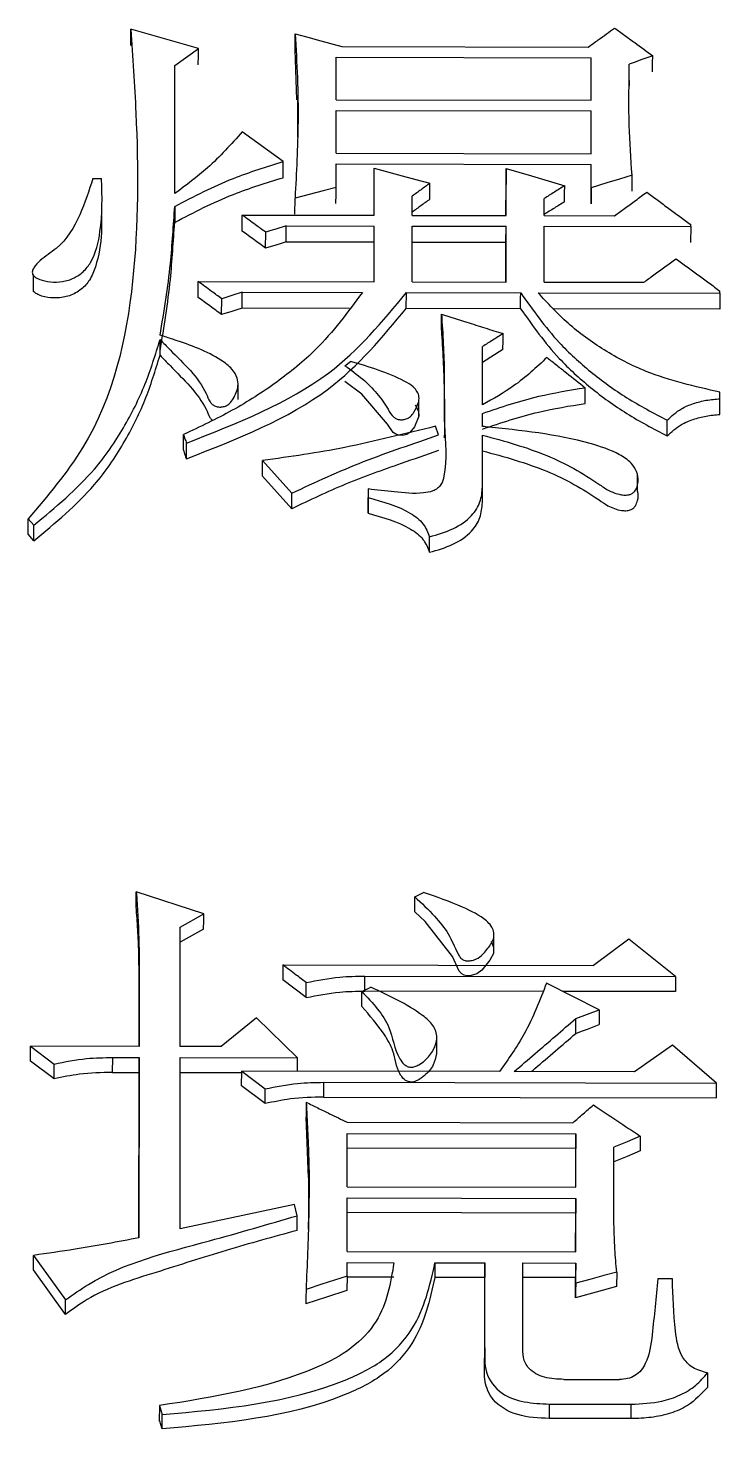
# Model space of a CAD drawing. Header units: millimetres. Extents: x 2104 to 4053, y 855 to 2233.
# Drawn here: x 2514.95 to 2517.51, y 2073.19 to 2078.36 of the extents above; entities that cross this region are included whole.
import ezdxf

# ---------------------------------------------------------------- set-up
doc = ezdxf.new("R2010")
doc.units = ezdxf.units.MM

msp = doc.modelspace()

# ---------------------------------------------------------------- linework, layer by layer
at = {"color": 7, "linetype": 'Continuous', "lineweight": 25}
for p, q in [((2515.3332, 2078.2943), (2515.3335, 2078.3541)), ((2515.5823, 2078.283), (2515.3335, 2078.3541)), ((2515.4957, 2078.2203), (2515.5823, 2078.283)), ((2515.9462, 2078.0939), (2515.939, 2078.2775)), ((2516.1123, 2078.2899), (2517.021, 2078.2882)), ((2515.4954, 2077.7476), (2515.4957, 2078.2203)), ((2516.0906, 2078.0934), (2516.0907, 2078.2507)), ((2516.0907, 2078.2507), (2517.0318, 2078.2489)), ((2517.0317, 2078.0917), (2517.0318, 2078.2489)), ((2517.0315, 2078.0917), (2517.0315, 2078.1892)), ((2517.1721, 2078.1654), (2517.172, 2078.1451)), ((2517.1721, 2078.1654), (2517.1722, 2078.1813)), ((2515.9481, 2078.0953), (2515.9478, 2077.9556)), ((2516.0905, 2077.8965), (2516.0906, 2078.0541)), ((2516.0906, 2078.0934), (2517.0317, 2078.0917)), ((2516.0906, 2078.0541), (2517.0317, 2078.0523)), ((2517.0316, 2077.8947), (2517.0317, 2078.0523)), ((2515.8957, 2077.8653), (2515.7444, 2077.9759)), ((2517.0314, 2077.8947), (2517.0314, 2077.9929)), ((2516.0905, 2077.8965), (2517.0316, 2077.8947)), ((2516.0904, 2077.857), (2517.0315, 2077.8553)), ((2516.0904, 2077.7702), (2516.0904, 2077.857)), ((2517.0315, 2077.7684), (2517.0315, 2077.8553)), ((2515.1926, 2077.8034), (2515.225, 2077.8034)), ((2516.231, 2077.6672), (2516.2311, 2077.841)), ((2516.7178, 2077.8401), (2516.7176, 2077.7809)), ((2516.7177, 2077.6663), (2516.7178, 2077.8401)), ((2517.0313, 2077.7094), (2517.0313, 2077.7961)), ((2517.1827, 2077.7564), (2517.183, 2077.8155)), ((2516.2307, 2077.6672), (2516.2308, 2077.7818)), ((2516.7175, 2077.6663), (2516.7176, 2077.7809)), ((2517.0315, 2077.7684), (2517.0313, 2077.7094)), ((2515.2268, 2077.7249), (2515.2268, 2077.7253)), ((2515.4954, 2077.7001), (2515.4952, 2077.6411)), ((2515.9387, 2077.6719), (2515.9389, 2077.7309)), ((2516.3716, 2077.6669), (2516.3716, 2077.7381)), ((2516.8584, 2077.666), (2516.8584, 2077.7293)), ((2515.7439, 2077.6091), (2515.7442, 2077.6681)), ((2515.7442, 2077.6681), (2516.231, 2077.6672)), ((2516.3716, 2077.6669), (2516.7177, 2077.6663)), ((2516.8584, 2077.666), (2517.118, 2077.6655)), ((2515.8304, 2077.5457), (2515.8307, 2077.6046)), ((2515.9062, 2077.5693), (2515.9064, 2077.6282)), ((2515.9064, 2077.6282), (2516.2309, 2077.6276)), ((2516.2307, 2077.5687), (2516.2309, 2077.6276)), ((2516.2308, 2077.4216), (2516.2309, 2077.6276)), ((2516.3714, 2077.4214), (2516.3716, 2077.6273)), ((2516.3716, 2077.6273), (2516.7177, 2077.6267)), ((2516.7175, 2077.5678), (2516.7177, 2077.6267)), ((2516.7176, 2077.4207), (2516.7177, 2077.6267)), ((2516.8582, 2077.4205), (2516.8583, 2077.6265)), ((2516.8583, 2077.6265), (2517.3992, 2077.6255)), ((2517.3992, 2077.6255), (2517.399, 2077.5666)), ((2517.3992, 2077.6255), (2517.3992, 2077.6334)), ((2515.9062, 2077.5693), (2516.2307, 2077.5687)), ((2516.2306, 2077.4216), (2516.2307, 2077.5687)), ((2516.3713, 2077.5684), (2516.7175, 2077.5678)), ((2516.7174, 2077.4207), (2516.7175, 2077.5678)), ((2514.973, 2077.4462), (2514.9728, 2077.3872)), ((2515.5815, 2077.3642), (2515.5818, 2077.4228)), ((2515.5818, 2077.4228), (2516.2308, 2077.4216)), ((2515.7438, 2077.3243), (2515.744, 2077.3829)), ((2515.744, 2077.3829), (2516.1875, 2077.382)), ((2516.3495, 2077.3232), (2516.3498, 2077.3817)), ((2516.3498, 2077.3817), (2516.7717, 2077.381)), ((2516.3714, 2077.4214), (2516.7176, 2077.4207)), ((2516.8366, 2077.3809), (2517.5072, 2077.3796)), ((2516.8582, 2077.4205), (2517.226, 2077.4198)), ((2517.5072, 2077.3796), (2517.507, 2077.321)), ((2517.5072, 2077.3796), (2517.5072, 2077.3876)), ((2515.668, 2077.3006), (2515.6683, 2077.3592)), ((2516.1394, 2077.3236), (2515.7438, 2077.3243)), ((2516.7714, 2077.3224), (2516.3495, 2077.3232)), ((2517.507, 2077.321), (2516.8943, 2077.3222)), ((2515.4408, 2077.1504), (2515.441, 2077.2087)), ((2516.7064, 2077.1718), (2516.6307, 2077.1243)), ((2516.6308, 2076.9676), (2516.6309, 2077.1826)), ((2516.1225, 2077.112), (2516.1441, 2077.1279)), ((2515.7286, 2076.9872), (2515.7288, 2077.0457)), ((2517.0092, 2076.9725), (2517.0094, 2077.0307)), ((2516.3961, 2076.9266), (2516.3963, 2076.985)), ((2517.5067, 2076.9318), (2517.507, 2076.9899)), ((2517.507, 2076.9899), (2517.507, 2077.0138)), ((2516.6307, 2076.8878), (2516.6308, 2076.9357)), ((2516.4684, 2076.8562), (2516.4576, 2076.8882)), ((2517.312, 2076.8526), (2517.3122, 2076.9106)), ((2515.5271, 2076.8001), (2515.5273, 2076.858)), ((2515.5379, 2076.7682), (2515.5381, 2076.826)), ((2516.6306, 2076.6641), (2516.6307, 2076.8557)), ((2515.8193, 2076.7616), (2515.9274, 2076.6414)), ((2517.2032, 2076.6495), (2517.2034, 2076.7075)), ((2515.9272, 2076.5838), (2515.8191, 2076.7038)), ((2516.2087, 2076.6568), (2516.2085, 2076.5992)), ((2516.2087, 2076.6568), (2516.2087, 2076.6249)), ((2516.6303, 2076.6065), (2516.6306, 2076.6641)), ((2515.9272, 2076.5838), (2515.9274, 2076.6414)), ((2516.2084, 2076.5673), (2516.2087, 2076.6249)), ((2516.2085, 2076.5992), (2516.2084, 2076.5673)), ((2514.9537, 2076.4895), (2514.954, 2076.547)), ((2514.9538, 2076.5471), (2514.9754, 2076.5231)), ((2514.9752, 2076.4656), (2514.9754, 2076.5231)), ((2514.9752, 2076.4656), (2514.9536, 2076.4896)), ((2515.6019, 2075.0876), (2515.3532, 2075.1694)), ((2516.3808, 2075.1513), (2516.4132, 2075.1675)), ((2516.3806, 2075.0956), (2516.3808, 2075.1513)), ((2515.5153, 2075.0389), (2515.6019, 2075.0876)), ((2515.515, 2074.5982), (2515.5153, 2075.0389)), ((2515.6017, 2075.032), (2515.5151, 2074.9834)), ((2516.6724, 2074.9483), (2516.6727, 2075.0042)), ((2517.1703, 2074.9952), (2517.0405, 2074.8976)), ((2517.3433, 2074.8563), (2517.1703, 2074.9952)), ((2515.3638, 2074.917), (2515.3636, 2074.5985)), ((2515.3636, 2074.8616), (2515.3638, 2074.917)), ((2515.8938, 2074.8997), (2517.0405, 2074.8976)), ((2515.3634, 2074.5985), (2515.3636, 2074.8616)), ((2515.9801, 2074.779), (2515.8936, 2074.8444)), ((2516.1965, 2074.8066), (2516.1967, 2074.8584)), ((2516.1967, 2074.8584), (2517.3433, 2074.8563)), ((2515.9801, 2074.779), (2515.9803, 2074.8343)), ((2516.1859, 2074.8013), (2516.2183, 2074.8175)), ((2516.8537, 2074.8019), (2516.1964, 2074.8031)), ((2517.062, 2074.7343), (2516.8673, 2074.8327)), ((2517.3431, 2074.801), (2516.9286, 2074.8017)), ((2515.7963, 2074.704), (2515.6665, 2074.598)), ((2515.9477, 2074.5565), (2515.7963, 2074.704)), ((2516.9752, 2074.6467), (2516.9754, 2074.7018)), ((2516.9754, 2074.7018), (2517.062, 2074.7343)), ((2514.9631, 2074.5443), (2514.9633, 2074.5992)), ((2514.9633, 2074.5992), (2515.0498, 2074.5336)), ((2515.3636, 2074.5985), (2514.9633, 2074.5992)), ((2515.6665, 2074.598), (2515.515, 2074.5982)), ((2516.462, 2074.5718), (2516.4622, 2074.6274)), ((2517.3323, 2074.6031), (2517.1916, 2074.5051)), ((2517.4945, 2074.4636), (2517.3323, 2074.6031)), ((2515.0496, 2074.4787), (2514.9631, 2074.5443)), ((2515.0496, 2074.4787), (2515.0498, 2074.5336)), ((2515.2659, 2074.5029), (2515.2662, 2074.5578)), ((2515.2662, 2074.5578), (2515.3635, 2074.5576)), ((2515.3635, 2074.5576), (2515.3631, 2073.8925)), ((2515.5145, 2073.9252), (2515.515, 2074.5573)), ((2515.515, 2074.5573), (2515.9477, 2074.5565)), ((2515.2659, 2074.5029), (2515.3633, 2074.5027)), ((2515.3629, 2073.8925), (2515.3633, 2074.5027)), ((2515.5147, 2074.5024), (2515.7421, 2074.502)), ((2515.7419, 2074.453), (2515.7421, 2074.5078)), ((2515.7421, 2074.5078), (2515.8286, 2074.4421)), ((2516.694, 2074.506), (2515.7421, 2074.5078)), ((2517.1916, 2074.5051), (2516.7481, 2074.5059)), ((2515.8284, 2074.3874), (2515.7419, 2074.453)), ((2516.0447, 2074.4115), (2516.045, 2074.4663)), ((2516.045, 2074.4663), (2517.4945, 2074.4636)), ((2515.98, 2074.3927), (2515.9798, 2074.338)), ((2516.0447, 2074.4115), (2517.4942, 2074.4088)), ((2515.9883, 2074.1145), (2515.9798, 2074.338)), ((2516.1312, 2074.0804), (2516.1314, 2074.2776)), ((2516.1314, 2074.3186), (2516.9643, 2074.3171)), ((2516.1314, 2074.2776), (2516.9751, 2074.276)), ((2516.9751, 2074.276), (2516.9749, 2074.2215)), ((2516.975, 2074.0789), (2516.9751, 2074.276)), ((2516.9749, 2074.2215), (2516.1311, 2074.223)), ((2517.1155, 2073.9717), (2517.1157, 2074.2265)), ((2516.9748, 2074.0789), (2516.9749, 2074.2215)), ((2516.1312, 2074.0804), (2516.975, 2074.0789)), ((2516.131, 2073.8417), (2516.1312, 2074.0393)), ((2516.1312, 2074.0393), (2516.9749, 2074.0378)), ((2516.9749, 2074.0378), (2516.9747, 2073.9835)), ((2516.9748, 2073.8401), (2516.9749, 2074.0378)), ((2515.9365, 2074.015), (2515.5145, 2073.9252)), ((2515.9473, 2073.9738), (2515.9365, 2074.015)), ((2515.947, 2073.9196), (2515.9473, 2073.9738)), ((2516.9747, 2073.9835), (2516.131, 2073.9851)), ((2516.9746, 2073.8401), (2516.9747, 2073.9835)), ((2514.9733, 2073.7734), (2514.9736, 2073.8273)), ((2514.9736, 2073.8273), (2515.0922, 2073.6625)), ((2516.131, 2073.8417), (2516.9748, 2073.8401)), ((2515.0919, 2073.6088), (2514.9733, 2073.7734)), ((2516.131, 2073.8005), (2516.3041, 2073.8001)), ((2516.131, 2073.751), (2516.131, 2073.8005)), ((2516.4555, 2073.7999), (2516.4553, 2073.7459)), ((2516.4555, 2073.7999), (2516.6394, 2073.7995)), ((2516.6392, 2073.4857), (2516.6394, 2073.7995)), ((2516.6394, 2073.7995), (2516.6392, 2073.7456)), ((2516.7798, 2073.4937), (2516.7801, 2073.7993)), ((2516.7801, 2073.7993), (2516.9748, 2073.7989)), ((2516.9748, 2073.7989), (2516.9745, 2073.745)), ((2516.9747, 2073.7247), (2516.9748, 2073.7989)), ((2517.1262, 2073.7657), (2517.1259, 2073.7118)), ((2516.131, 2073.751), (2516.1307, 2073.6971)), ((2516.3038, 2073.7462), (2516.131, 2073.7465)), ((2516.6392, 2073.7456), (2516.4553, 2073.7459)), ((2516.639, 2073.4322), (2516.6392, 2073.7456)), ((2516.9745, 2073.745), (2516.7798, 2073.7453)), ((2516.9745, 2073.6709), (2516.9745, 2073.745)), ((2517.3317, 2073.7405), (2517.2776, 2073.7406)), ((2515.0919, 2073.6088), (2515.0922, 2073.6625)), ((2516.6375, 2073.4482), (2516.6372, 2073.3941)), ((2516.6392, 2073.4857), (2516.639, 2073.4322)), ((2516.9312, 2073.3693), (2517.1367, 2073.3689)), ((2517.4613, 2073.3932), (2517.461, 2073.3398)), ((2516.877, 2073.2783), (2516.8768, 2073.2251)), ((2516.877, 2073.2783), (2517.1799, 2073.2777)), ((2517.1797, 2073.2245), (2517.1799, 2073.2777)), ((2515.4489, 2073.1863), (2515.4491, 2073.2395)), ((2517.1797, 2073.2245), (2516.8768, 2073.2251))]:
    msp.add_line(p, q, dxfattribs=at)
at = {"color": 7, "linetype": 'Continuous', "lineweight": 25, "flags": 128}
for points in [[(2515.939, 2078.2775), (2515.9392, 2078.311), (2515.9393, 2078.3373)], [(2515.9393, 2078.3373), (2515.9866, 2078.3243), (2516.034, 2078.3113), (2516.1123, 2078.2899)], [(2515.582, 2078.2232), (2515.5822, 2078.2567), (2515.5823, 2078.283)], [(2517.0315, 2078.1892), (2517.0317, 2078.2226), (2517.0318, 2078.2489)], [(2517.2589, 2078.2564), (2517.2373, 2078.2485), (2517.2157, 2078.2407), (2517.194, 2078.2329), (2517.1724, 2078.2251)], [(2517.2587, 2078.1966), (2517.2588, 2078.2301), (2517.2589, 2078.2564)], [(2517.0314, 2077.9929), (2517.0316, 2078.0262), (2517.0317, 2078.0523)], [(2515.8955, 2077.8061), (2515.8956, 2077.8357), (2515.8957, 2077.8653)], [(2517.0313, 2077.7961), (2517.0314, 2077.8292), (2517.0315, 2077.8553)], [(2516.2308, 2077.7818), (2516.231, 2077.8149), (2516.2311, 2077.841)], [(2516.2311, 2077.841), (2516.3338, 2077.8132), (2516.3852, 2077.7992), (2516.4366, 2077.7853)], [(2516.7178, 2077.8401), (2516.8118, 2077.8125), (2516.873, 2077.7945), (2516.9341, 2077.7765)], [(2517.183, 2077.8155), (2517.1363, 2077.801), (2517.0897, 2077.7866), (2517.0315, 2077.7684)], [(2516.0904, 2077.7702), (2516.0428, 2077.7578), (2515.9909, 2077.7444), (2515.9389, 2077.7309)], [(2516.0901, 2077.7111), (2516.0903, 2077.7442), (2516.0904, 2077.7702)], [(2516.4363, 2077.7262), (2516.4364, 2077.7593), (2516.4366, 2077.7853)], [(2516.9339, 2077.7174), (2516.934, 2077.7505), (2516.9341, 2077.7765)], [(2515.9064, 2077.6282), (2515.8685, 2077.6164), (2515.8496, 2077.6105), (2515.8307, 2077.6046)], [(2515.9062, 2077.5693), (2515.8872, 2077.5634), (2515.8683, 2077.5575), (2515.8304, 2077.5457)], [(2515.744, 2077.3829), (2515.7061, 2077.371), (2515.6872, 2077.3651), (2515.6683, 2077.3592)], [(2516.7714, 2077.3224), (2516.7715, 2077.3419), (2516.7716, 2077.3614), (2516.7717, 2077.381)], [(2515.7438, 2077.3243), (2515.7248, 2077.3184), (2515.7059, 2077.3125), (2515.668, 2077.3006)], [(2516.4793, 2077.2436), (2516.4794, 2077.2729), (2516.4795, 2077.3021)], [(2516.7064, 2077.1718), (2516.7065, 2077.2045), (2516.7067, 2077.2302)], [(2516.3822, 2076.968), (2516.395, 2076.9438), (2516.3958, 2076.9253), (2516.3793, 2076.8859), (2516.3631, 2076.865), (2516.3511, 2076.858), (2516.3369, 2076.8546), (2516.3218, 2076.8553), (2516.3105, 2076.8591), (2516.3014, 2076.8657), (2516.2808, 2076.8956), (2516.185, 2077.007), (2516.1229, 2077.0533), (2516.1223, 2077.0538), (2516.1223, 2077.0538)], [(2515.8191, 2076.7038), (2515.8192, 2076.7361), (2515.8193, 2076.7616)], [(2516.4355, 2076.4229), (2516.4356, 2076.4391), (2516.4357, 2076.4553), (2516.4358, 2076.4803)], [(2515.3529, 2075.1137), (2515.353, 2075.1449), (2515.3532, 2075.1694)], [(2515.6017, 2075.032), (2515.6018, 2075.0632), (2515.6019, 2075.0876)], [(2516.6628, 2074.987), (2516.6718, 2074.9648), (2516.6709, 2074.9414), (2516.6579, 2074.9166), (2516.6282, 2074.8798), (2516.6105, 2074.8673), (2516.5888, 2074.8601), (2516.574, 2074.8592), (2516.5633, 2074.8614), (2516.5541, 2074.8666), (2516.545, 2074.8769), (2516.5197, 2074.9306), (2516.4187, 2075.06), (2516.3806, 2075.0956), (2516.3806, 2075.0956)], [(2515.8938, 2074.8997), (2515.8937, 2074.8687), (2515.8936, 2074.8444)], [(2517.3433, 2074.8563), (2517.3432, 2074.8253), (2517.3431, 2074.801)], [(2516.1856, 2074.7461), (2516.1857, 2074.767), (2516.1858, 2074.7842), (2516.1859, 2074.8013)], [(2517.062, 2074.7343), (2517.0618, 2074.7035), (2517.0617, 2074.6792)], [(2516.9752, 2074.6467), (2516.9968, 2074.6549), (2517.0185, 2074.663), (2517.0617, 2074.6792)], [(2515.3633, 2074.5027), (2515.3634, 2074.5334), (2515.3635, 2074.5576)], [(2515.9475, 2074.5074), (2515.9476, 2074.5324), (2515.9477, 2074.5565)], [(2515.8284, 2074.3874), (2515.8285, 2074.4147), (2515.8286, 2074.4421)], [(2517.4942, 2074.4088), (2517.4944, 2074.4395), (2517.4945, 2074.4636)], [(2517.2131, 2074.2674), (2517.1644, 2074.2469), (2517.1157, 2074.2265)], [(2517.2131, 2074.2674), (2517.213, 2074.2368), (2517.2128, 2074.2128)], [(2517.2128, 2074.2128), (2517.1642, 2074.1924), (2517.1155, 2074.172)], [(2517.1262, 2073.7657), (2517.0786, 2073.7528), (2517.0267, 2073.7387), (2516.9747, 2073.7247)], [(2516.131, 2073.751), (2516.0844, 2073.7358), (2516.0377, 2073.7207), (2515.9795, 2073.7017)], [(2516.9747, 2073.7247), (2516.9746, 2073.6945), (2516.9745, 2073.6709)], [(2517.1259, 2073.7118), (2517.0502, 2073.6913), (2516.9745, 2073.6709)], [(2515.9795, 2073.7017), (2515.9794, 2073.6716), (2515.9793, 2073.648)], [(2516.1307, 2073.6971), (2516.055, 2073.6725), (2515.9793, 2073.648)], [(2515.4383, 2073.2727), (2515.4382, 2073.251), (2515.4381, 2073.2352), (2515.4381, 2073.2194)]]:
    msp.add_lwpolyline(points, dxfattribs=at)
at = {"color": 7, "linetype": 'Continuous', "lineweight": 25}
for points, knots in [([(2515.3335, 2078.3541), (2515.3402, 2078.2512), (2515.3603, 2077.9425), (2515.3627, 2077.4244), (2515.2476, 2076.8925), (2515.0262, 2076.632), (2514.954, 2076.547)], [0, 0, 0, 0, 0.166549, 0.499386, 0.836693, 1, 1, 1, 1]), ([(2515.9393, 2078.3373), (2515.9424, 2078.2833), (2515.9487, 2078.1752), (2515.952, 2077.9731), (2515.944, 2077.8248), (2515.9389, 2077.7309)], [0, 0, 0, 0, 0.268275, 0.536589, 1, 1, 1, 1]), ([(2517.021, 2078.2882), (2517.0333, 2078.2971), (2517.0558, 2078.3134), (2517.0882, 2078.3368), (2517.1083, 2078.3514), (2517.1184, 2078.3586)], [0, 0, 0, 0, 0.380769, 0.690384, 1, 1, 1, 1]), ([(2517.1184, 2078.3586), (2517.1307, 2078.3497), (2517.1554, 2078.3317), (2517.2023, 2078.2976), (2517.2368, 2078.2725), (2517.2589, 2078.2564)], [0, 0, 0, 0, 0.263606, 0.527212, 1, 1, 1, 1]), ([(2517.183, 2077.8155), (2517.1785, 2077.8768), (2517.1718, 2077.9686), (2517.171, 2078.1052), (2517.1719, 2078.1804), (2517.1724, 2078.2251)], [0, 0, 0, 0, 0.448128, 0.672146, 1, 1, 1, 1]), ([(2515.7443, 2077.9759), (2515.7033, 2077.9299), (2515.6296, 2077.8472), (2515.5367, 2077.7782), (2515.4954, 2077.7476)], [0, 0, 0, 0, 0.556386, 1, 1, 1, 1]), ([(2515.4954, 2077.7001), (2515.566, 2077.737), (2515.6926, 2077.8031), (2515.8335, 2077.8462), (2515.8957, 2077.8653)], [0, 0, 0, 0, 0.557889, 1, 1, 1, 1]), ([(2515.1926, 2077.8034), (2515.1784, 2077.7582), (2515.1499, 2077.6675), (2515.0859, 2077.5583), (2515.0066, 2077.5093), (2514.9775, 2077.48), (2514.9694, 2077.4631), (2514.9689, 2077.4535), (2514.9724, 2077.4456), (2514.9816, 2077.4372), (2515.0026, 2077.4272), (2515.0369, 2077.4199), (2515.0814, 2077.4204), (2515.1241, 2077.4341), (2515.1606, 2077.4587), (2515.2019, 2077.515), (2515.2284, 2077.6326), (2515.2275, 2077.737), (2515.2251, 2077.8024), (2515.225, 2077.8034)], [0, 0, 0, 0, 0.151233, 0.303883, 0.374011, 0.409204, 0.423453, 0.431523, 0.439658, 0.449578, 0.466985, 0.502292, 0.54077, 0.580871, 0.619435, 0.66251, 0.788746, 0.996839, 1, 1, 1, 1]), ([(2515.4952, 2077.6411), (2515.5658, 2077.678), (2515.6924, 2077.744), (2515.8332, 2077.787), (2515.8955, 2077.8061)], [0, 0, 0, 0, 0.557853, 1, 1, 1, 1]), ([(2516.4366, 2077.7853), (2516.4311, 2077.7814), (2516.4203, 2077.7735), (2516.4041, 2077.7617), (2516.3879, 2077.7499), (2516.377, 2077.742), (2516.3716, 2077.7381)], [0, 0, 0, 0, 0.25, 0.5, 0.75, 1, 1, 1, 1]), ([(2516.9341, 2077.7765), (2516.9278, 2077.7726), (2516.9152, 2077.7647), (2516.8963, 2077.7529), (2516.8773, 2077.7411), (2516.8647, 2077.7332), (2516.8584, 2077.7293)], [0, 0, 0, 0, 0.25, 0.5, 0.75, 1, 1, 1, 1]), ([(2517.118, 2077.6655), (2517.1303, 2077.6745), (2517.1564, 2077.6935), (2517.196, 2077.7224), (2517.2234, 2077.7423), (2517.237, 2077.7523)], [0, 0, 0, 0, 0.3115382, 0.6557691, 1, 1, 1, 1]), ([(2517.237, 2077.7523), (2517.2505, 2077.7424), (2517.2776, 2077.7226), (2517.3181, 2077.6928), (2517.3587, 2077.6631), (2517.3857, 2077.6433), (2517.3992, 2077.6334)], [0, 0, 0, 0, 0.25, 0.5, 0.749999, 1, 1, 1, 1]), ([(2515.441, 2077.2246), (2515.4557, 2077.3127), (2515.4762, 2077.4358), (2515.4877, 2077.5947), (2515.4928, 2077.665), (2515.4954, 2077.7001)], [0, 0, 0, 0, 0.556742, 0.778364, 1, 1, 1, 1]), ([(2516.4363, 2077.7262), (2516.4255, 2077.7184), (2516.4039, 2077.7027), (2516.3823, 2077.687), (2516.3716, 2077.6792)], [0, 0, 0, 0, 0.501621, 1, 1, 1, 1]), ([(2516.9339, 2077.7174), (2516.9213, 2077.7096), (2516.8961, 2077.6939), (2516.8709, 2077.6782), (2516.8584, 2077.6704)], [0, 0, 0, 0, 0.501389, 1, 1, 1, 1]), ([(2515.2246, 2077.6659), (2515.225, 2077.6452), (2515.2261, 2077.5819), (2515.2128, 2077.5012), (2515.1847, 2077.4302), (2515.1519, 2077.3922), (2515.1087, 2077.3684), (2515.0606, 2077.3599), (2515.0217, 2077.3639), (2514.9949, 2077.3719), (2514.98, 2077.3792), (2514.9746, 2077.3853), (2514.9729, 2077.3873)], [0, 0, 0, 0, 0.1404053, 0.4302282, 0.5473222, 0.6428924, 0.7387769, 0.8266899, 0.9073746, 0.9498224, 0.983728, 1, 1, 1, 1]), ([(2515.4408, 2077.1662), (2515.4555, 2077.2543), (2515.476, 2077.3773), (2515.4875, 2077.536), (2515.4926, 2077.6061), (2515.4952, 2077.6411)], [0, 0, 0, 0, 0.557466, 0.778726, 1, 1, 1, 1]), ([(2515.8307, 2077.6046), (2515.8183, 2077.6137), (2515.7977, 2077.6288), (2515.7689, 2077.6499), (2515.7524, 2077.662), (2515.7442, 2077.6681)], [0, 0, 0, 0, 0.42836, 0.71418, 1, 1, 1, 1]), ([(2515.8304, 2077.5457), (2515.816, 2077.5563), (2515.7872, 2077.5774), (2515.7584, 2077.5985), (2515.7439, 2077.6091)], [0, 0, 0, 0, 0.4999989, 1, 1, 1, 1]), ([(2517.226, 2077.4198), (2517.2384, 2077.4288), (2517.2644, 2077.4479), (2517.3041, 2077.4769), (2517.3314, 2077.4968), (2517.345, 2077.5068)], [0, 0, 0, 0, 0.311538, 0.655769, 1, 1, 1, 1]), ([(2517.345, 2077.5068), (2517.3586, 2077.4969), (2517.3856, 2077.477), (2517.4261, 2077.4472), (2517.4667, 2077.4174), (2517.4937, 2077.3975), (2517.5072, 2077.3876)], [0, 0, 0, 0, 0.25, 0.5, 0.749999, 1, 1, 1, 1]), ([(2516.1875, 2077.382), (2516.1339, 2077.3094), (2516.045, 2077.1888), (2515.8733, 2077.0487), (2515.7095, 2076.9434), (2515.5883, 2076.8865), (2515.5273, 2076.858)], [0, 0, 0, 0, 0.333002, 0.552476, 0.774971, 1, 1, 1, 1]), ([(2515.5381, 2076.826), (2515.7266, 2076.8998), (2516.0582, 2077.0294), (2516.2619, 2077.2755), (2516.3498, 2077.3817)], [0, 0, 0, 0, 0.568507, 1, 1, 1, 1]), ([(2515.6683, 2077.3592), (2515.6559, 2077.3683), (2515.6353, 2077.3834), (2515.6065, 2077.4046), (2515.59, 2077.4168), (2515.5818, 2077.4228)], [0, 0, 0, 0, 0.42836, 0.71418, 1, 1, 1, 1]), ([(2516.7717, 2077.381), (2516.8162, 2077.318), (2516.8899, 2077.2136), (2517.0284, 2077.0873), (2517.1615, 2076.9904), (2517.2618, 2076.9373), (2517.3122, 2076.9106)], [0, 0, 0, 0, 0.333809, 0.553089, 0.775219, 1, 1, 1, 1]), ([(2517.507, 2077.0138), (2517.4141, 2077.0353), (2517.2622, 2077.0703), (2517.078, 2077.1665), (2516.9432, 2077.2647), (2516.8719, 2077.3423), (2516.8366, 2077.3809)], [0, 0, 0, 0, 0.3474556, 0.5685851, 0.7859793, 1, 1, 1, 1]), ([(2515.668, 2077.3006), (2515.6536, 2077.3112), (2515.6248, 2077.3324), (2515.5959, 2077.3536), (2515.5815, 2077.3642)], [0, 0, 0, 0, 0.499999, 1, 1, 1, 1]), ([(2515.5379, 2076.7682), (2515.7264, 2076.8418), (2516.0579, 2076.9712), (2516.2616, 2077.2171), (2516.3495, 2077.3232)], [0, 0, 0, 0, 0.568619, 1, 1, 1, 1]), ([(2516.4795, 2077.3021), (2516.4843, 2077.2284), (2516.4932, 2077.0922), (2516.4847, 2076.8928), (2516.5026, 2076.7559), (2516.482, 2076.677), (2516.4659, 2076.6584), (2516.4436, 2076.6468), (2516.3893, 2076.6368), (2516.3086, 2076.6457), (2516.2409, 2076.6532), (2516.2087, 2076.6568)], [0, 0, 0, 0, 0.257646, 0.476387, 0.695123, 0.731871, 0.752191, 0.772588, 0.805426, 0.907711, 1, 1, 1, 1]), ([(2516.4795, 2077.3021), (2516.5106, 2077.2923), (2516.564, 2077.2754), (2516.6397, 2077.2514), (2516.6843, 2077.2373), (2516.7067, 2077.2302)], [0, 0, 0, 0, 0.4104162, 0.7052081, 1, 1, 1, 1]), ([(2516.7714, 2077.3224), (2516.8159, 2077.2595), (2516.8897, 2077.1552), (2517.0282, 2077.0291), (2517.1612, 2076.9323), (2517.2615, 2076.8793), (2517.312, 2076.8526)], [0, 0, 0, 0, 0.333729, 0.553, 0.775157, 1, 1, 1, 1]), ([(2515.441, 2077.2087), (2515.4532, 2077.196), (2515.5141, 2077.1323), (2515.5927, 2077.0616), (2515.6207, 2076.9847), (2515.633, 2076.9685), (2515.6447, 2076.9619), (2515.6581, 2076.959), (2515.672, 2076.9594), (2515.6858, 2076.9637), (2515.7002, 2076.9738), (2515.7169, 2076.9981), (2515.7306, 2077.0303), (2515.7271, 2077.0691), (2515.7059, 2077.1035), (2515.6321, 2077.1589), (2515.5385, 2077.1932), (2515.4606, 2077.2181), (2515.4433, 2077.2238), (2515.441, 2077.2246)], [0, 0, 0, 0, 0.066204, 0.33142, 0.376157, 0.392118, 0.408271, 0.422238, 0.437556, 0.454093, 0.470574, 0.499859, 0.567145, 0.606966, 0.655923, 0.720619, 0.937683, 0.991732, 1, 1, 1, 1]), ([(2516.4793, 2077.2436), (2516.4835, 2077.17), (2516.4911, 2077.0375), (2516.4903, 2076.9045), (2516.4899, 2076.8454)], [0, 0, 0, 0, 0.556133, 1, 1, 1, 1]), ([(2516.7067, 2077.2302), (2516.7003, 2077.2262), (2516.6877, 2077.2183), (2516.6688, 2077.2064), (2516.6498, 2077.1945), (2516.6372, 2077.1866), (2516.6309, 2077.1826)], [0, 0, 0, 0, 0.25, 0.5, 0.75, 1, 1, 1, 1]), ([(2514.9754, 2076.5231), (2515.0547, 2076.5891), (2515.1845, 2076.6971), (2515.309, 2076.8803), (2515.3896, 2077.0414), (2515.4239, 2077.153), (2515.441, 2077.2087)], [0, 0, 0, 0, 0.345608, 0.56562, 0.783503, 1, 1, 1, 1]), ([(2514.9752, 2076.4656), (2515.0545, 2076.5315), (2515.1843, 2076.6394), (2515.3088, 2076.8224), (2515.3894, 2076.9832), (2515.4237, 2077.0947), (2515.4408, 2077.1503)], [0, 0, 0, 0, 0.345691, 0.565702, 0.783554, 1, 1, 1, 1]), ([(2515.4408, 2077.1503), (2515.453, 2077.1376), (2515.514, 2077.0741), (2515.5906, 2077.0018), (2515.6211, 2076.9275), (2515.6295, 2076.9134), (2515.6337, 2076.911), (2515.634, 2076.9108)], [0, 0, 0, 0, 0.168709, 0.844573, 0.956136, 0.997019, 1, 1, 1, 1]), ([(2516.1225, 2077.112), (2516.1454, 2077.0958), (2516.1891, 2077.0649), (2516.2427, 2077.0102), (2516.2777, 2076.9622), (2516.2954, 2076.9268), (2516.3131, 2076.9152), (2516.3256, 2076.9122), (2516.3392, 2076.9123), (2516.3532, 2076.9158), (2516.3673, 2076.925), (2516.3815, 2076.9457), (2516.3942, 2076.9697), (2516.3981, 2076.9966), (2516.3905, 2077.0166), (2516.3733, 2077.038), (2516.324, 2077.0655), (2516.2468, 2077.0971), (2516.1785, 2077.1176), (2516.1441, 2077.1279)], [0, 0, 0, 0, 0.117405, 0.224509, 0.331508, 0.385093, 0.401497, 0.417937, 0.434587, 0.453948, 0.473457, 0.503443, 0.565753, 0.597793, 0.629829, 0.66369, 0.717981, 0.857975, 1, 1, 1, 1]), ([(2516.8688, 2077.1424), (2516.8297, 2077.1056), (2516.7592, 2077.0393), (2516.6703, 2076.9897), (2516.6308, 2076.9676)], [0, 0, 0, 0, 0.555111, 1, 1, 1, 1]), ([(2516.8689, 2077.1424), (2516.8808, 2077.1329), (2516.9046, 2077.114), (2516.9515, 2077.0767), (2516.9864, 2077.049), (2517.0094, 2077.0307)], [0, 0, 0, 0, 0.254578, 0.509156, 1, 1, 1, 1]), ([(2516.6308, 2076.9357), (2516.6992, 2076.9589), (2516.8218, 2077.0004), (2516.952, 2077.0214), (2517.0094, 2077.0307)], [0, 0, 0, 0, 0.5585498, 1, 1, 1, 1]), ([(2516.6305, 2076.8777), (2516.699, 2076.9009), (2516.8216, 2076.9424), (2516.9517, 2076.9633), (2517.0092, 2076.9725)], [0, 0, 0, 0, 0.558526, 1, 1, 1, 1]), ([(2517.3122, 2076.9106), (2517.3288, 2076.9259), (2517.3563, 2076.9514), (2517.4088, 2076.9729), (2517.4566, 2076.9856), (2517.4902, 2076.9885), (2517.507, 2076.9899)], [0, 0, 0, 0, 0.330678, 0.5509904, 0.7745699, 1, 1, 1, 1]), ([(2517.312, 2076.8526), (2517.3285, 2076.8679), (2517.3561, 2076.8933), (2517.4085, 2076.9149), (2517.4564, 2076.9275), (2517.4899, 2076.9304), (2517.5067, 2076.9318)], [0, 0, 0, 0, 0.330569, 0.550885, 0.774506, 1, 1, 1, 1]), ([(2516.4576, 2076.8882), (2516.402, 2076.8745), (2516.2908, 2076.8472), (2516.0798, 2076.7983), (2515.9209, 2076.7759), (2515.8193, 2076.7616)], [0, 0, 0, 0, 0.26507, 0.530167, 1, 1, 1, 1]), ([(2516.6307, 2076.8557), (2516.7118, 2076.8335), (2516.8661, 2076.7913), (2517.0136, 2076.7087), (2517.0935, 2076.6512), (2517.126, 2076.6385), (2517.1522, 2076.6338), (2517.1685, 2076.6342), (2517.1817, 2076.6386), (2517.192, 2076.6467), (2517.2015, 2076.662), (2517.2067, 2076.6879), (2517.2027, 2076.7212), (2517.1786, 2076.757), (2517.1209, 2076.7956), (2516.9434, 2076.8553), (2516.7683, 2076.8733), (2516.6345, 2076.8873), (2516.6307, 2076.8877)], [0, 0, 0, 0, 0.188719, 0.358861, 0.391316, 0.423923, 0.437181, 0.45054, 0.459368, 0.468208, 0.481618, 0.505169, 0.538402, 0.57066, 0.612984, 0.701011, 0.991499, 1, 1, 1, 1]), ([(2515.5273, 2076.858), (2515.5291, 2076.8526), (2515.5327, 2076.842), (2515.5363, 2076.8313), (2515.5381, 2076.826)], [0, 0, 0, 0, 0.500636, 1, 1, 1, 1]), ([(2515.9274, 2076.6414), (2516.0146, 2076.6819), (2516.1454, 2076.7428), (2516.3295, 2076.8083), (2516.4221, 2076.8403), (2516.4684, 2076.8562)], [0, 0, 0, 0, 0.499014, 0.749446, 1, 1, 1, 1]), ([(2515.5271, 2076.8001), (2515.528, 2076.7974), (2515.5298, 2076.792), (2515.5334, 2076.7813), (2515.5361, 2076.7734), (2515.5379, 2076.7682)], [0, 0, 0, 0, 0.25428, 0.50856, 1, 1, 1, 1]), ([(2516.4682, 2076.7983), (2516.4222, 2076.7825), (2516.307, 2076.7428), (2516.1227, 2076.6772), (2515.9925, 2076.615), (2515.9272, 2076.5838)], [0, 0, 0, 0, 0.248794, 0.623464, 1, 1, 1, 1]), ([(2516.6305, 2076.7978), (2516.7116, 2076.7757), (2516.8663, 2076.7335), (2517.0134, 2076.6505), (2517.0959, 2076.5918), (2517.1313, 2076.5785), (2517.1603, 2076.5759), (2517.1753, 2076.5782), (2517.1875, 2076.585), (2517.1976, 2076.5969), (2517.2047, 2076.6186), (2517.2079, 2076.6382), (2517.2032, 2076.6493), (2517.2031, 2076.6494)], [0, 0, 0, 0, 0.359164, 0.684453, 0.743731, 0.820268, 0.843129, 0.866218, 0.882877, 0.904148, 0.939369, 0.999233, 1, 1, 1, 1]), ([(2516.4358, 2076.4803), (2516.4653, 2076.4889), (2516.5235, 2076.5058), (2516.5903, 2076.5512), (2516.626, 2076.608), (2516.6291, 2076.6455), (2516.6306, 2076.6641)], [0, 0, 0, 0, 0.291567, 0.574035, 0.788626, 1, 1, 1, 1]), ([(2516.2087, 2076.6249), (2516.2637, 2076.6098), (2516.3398, 2076.5889), (2516.4155, 2076.5308), (2516.4291, 2076.4969), (2516.4358, 2076.4803)], [0, 0, 0, 0, 0.572071, 0.789697, 1, 1, 1, 1]), ([(2516.4355, 2076.4229), (2516.4651, 2076.4314), (2516.5232, 2076.4483), (2516.5901, 2076.4937), (2516.6257, 2076.5504), (2516.6288, 2076.5879), (2516.6303, 2076.6065)], [0, 0, 0, 0, 0.291715, 0.574226, 0.788746, 1, 1, 1, 1]), ([(2516.2084, 2076.5673), (2516.2635, 2076.5522), (2516.3395, 2076.5313), (2516.4153, 2076.4734), (2516.4288, 2076.4395), (2516.4355, 2076.4229)], [0, 0, 0, 0, 0.572232, 0.789823, 1, 1, 1, 1]), ([(2515.3532, 2075.1694), (2515.3552, 2075.1415), (2515.3593, 2075.0856), (2515.3625, 2075.0014), (2515.3634, 2074.9452), (2515.3638, 2074.917)], [0, 0, 0, 0, 0.332257, 0.666061, 1, 1, 1, 1]), ([(2516.3808, 2075.1513), (2516.4059, 2075.1277), (2516.4513, 2075.0848), (2516.5079, 2075.0156), (2516.5292, 2074.962), (2516.546, 2074.9301), (2516.555, 2074.9202), (2516.567, 2074.9151), (2516.5811, 2074.9138), (2516.5981, 2074.9169), (2516.6187, 2074.9257), (2516.6415, 2074.9475), (2516.6607, 2074.9732), (2516.6743, 2075.0012), (2516.6727, 2075.0236), (2516.6633, 2075.0448), (2516.6286, 2075.0793), (2516.5428, 2075.1216), (2516.4617, 2075.1503), (2516.4132, 2075.1675)], [0, 0, 0, 0, 0.133726, 0.243046, 0.352536, 0.371714, 0.391105, 0.403332, 0.418294, 0.440555, 0.463879, 0.498849, 0.561349, 0.592921, 0.624779, 0.654038, 0.687592, 0.813478, 1, 1, 1, 1]), ([(2515.3636, 2074.8616), (2515.3633, 2074.8896), (2515.3627, 2074.9457), (2515.3589, 2075.0298), (2515.3549, 2075.0857), (2515.3529, 2075.1137)], [0, 0, 0, 0, 0.332667, 0.666261, 1, 1, 1, 1]), ([(2515.9803, 2074.8343), (2515.968, 2074.8436), (2515.9474, 2074.8592), (2515.9186, 2074.881), (2515.9021, 2074.8935), (2515.8938, 2074.8997)], [0, 0, 0, 0, 0.42836, 0.714179, 1, 1, 1, 1]), ([(2515.9803, 2074.8343), (2516.0214, 2074.8425), (2516.0926, 2074.8568), (2516.1657, 2074.8579), (2516.1967, 2074.8584)], [0, 0, 0, 0, 0.576873, 1, 1, 1, 1]), ([(2515.9801, 2074.779), (2516.0212, 2074.7873), (2516.0923, 2074.8015), (2516.1655, 2074.8026), (2516.1964, 2074.8031)], [0, 0, 0, 0, 0.576909, 1, 1, 1, 1]), ([(2516.1859, 2074.8013), (2516.2253, 2074.7594), (2516.2952, 2074.6852), (2516.3056, 2074.5811), (2516.3375, 2074.5347), (2516.3526, 2074.5245), (2516.3665, 2074.5207), (2516.3819, 2074.5236), (2516.3995, 2074.5322), (2516.4251, 2074.5512), (2516.4515, 2074.5845), (2516.4678, 2074.6309), (2516.4516, 2074.6793), (2516.3691, 2074.7476), (2516.2851, 2074.7865), (2516.2183, 2074.8175)], [0, 0, 0, 0, 0.206756, 0.366221, 0.399316, 0.414904, 0.429382, 0.446248, 0.465286, 0.496865, 0.558758, 0.621692, 0.6828, 0.74742, 1, 1, 1, 1]), ([(2516.8673, 2074.8327), (2516.8427, 2074.7692), (2516.7986, 2074.6553), (2516.7261, 2074.5518), (2516.694, 2074.506)], [0, 0, 0, 0, 0.557248, 1, 1, 1, 1]), ([(2516.4609, 2074.5722), (2516.458, 2074.5579), (2516.4519, 2074.5281), (2516.4231, 2074.4947), (2516.3965, 2074.4752), (2516.378, 2074.4679), (2516.3652, 2074.4662), (2516.3523, 2074.4697), (2516.3373, 2074.4798), (2516.3117, 2074.5158), (2516.3077, 2074.5771), (2516.2591, 2074.6612), (2516.2144, 2074.7128), (2516.1856, 2074.7461)], [0, 0, 0, 0, 0.092563, 0.192988, 0.257776, 0.281241, 0.302537, 0.326047, 0.35135, 0.405048, 0.589364, 0.735346, 1, 1, 1, 1]), ([(2516.7481, 2074.5059), (2516.7736, 2074.528), (2516.8243, 2074.5716), (2516.9001, 2074.6369), (2516.9503, 2074.6802), (2516.9754, 2074.7018)], [0, 0, 0, 0, 0.336867, 0.668433, 1, 1, 1, 1]), ([(2516.8114, 2074.5058), (2516.8158, 2074.5096), (2516.8453, 2074.535), (2516.8998, 2074.5819), (2516.9501, 2074.6251), (2516.9752, 2074.6467)], [0, 0, 0, 0, 0.0798418, 0.5399202, 1, 1, 1, 1]), ([(2515.0498, 2074.5336), (2515.0896, 2074.5417), (2515.1607, 2074.5561), (2515.2339, 2074.5573), (2515.2662, 2074.5578)], [0, 0, 0, 0, 0.558835, 1, 1, 1, 1]), ([(2515.2659, 2074.5029), (2515.2249, 2074.502), (2515.1516, 2074.5004), (2515.0807, 2074.4853), (2515.0496, 2074.4787)], [0, 0, 0, 0, 0.561085, 1, 1, 1, 1]), ([(2515.8286, 2074.4421), (2515.8684, 2074.4502), (2515.9395, 2074.4646), (2516.0127, 2074.4658), (2516.045, 2074.4663)], [0, 0, 0, 0, 0.558839, 1, 1, 1, 1]), ([(2516.0447, 2074.4115), (2516.0036, 2074.4106), (2515.9304, 2074.409), (2515.8595, 2074.394), (2515.8284, 2074.3874)], [0, 0, 0, 0, 0.561089, 1, 1, 1, 1]), ([(2515.98, 2074.3927), (2515.9839, 2074.3229), (2515.9917, 2074.1835), (2515.9907, 2073.953), (2515.9836, 2073.7923), (2515.9795, 2073.7017)], [0, 0, 0, 0, 0.303779, 0.607607, 1, 1, 1, 1]), ([(2515.98, 2074.3927), (2515.9944, 2074.3856), (2516.0232, 2074.3715), (2516.0737, 2074.3468), (2516.1097, 2074.3292), (2516.1314, 2074.3186)], [0, 0, 0, 0, 0.2853637, 0.5707273, 1, 1, 1, 1]), ([(2516.9643, 2074.3171), (2516.977, 2074.328), (2516.9959, 2074.3443), (2517.0212, 2074.3662), (2517.0338, 2074.3771), (2517.0401, 2074.3825)], [0, 0, 0, 0, 0.499999, 0.749999, 1, 1, 1, 1]), ([(2517.0401, 2074.3825), (2517.0689, 2074.3633), (2517.1266, 2074.325), (2517.1843, 2074.2866), (2517.2131, 2074.2674)], [0, 0, 0, 0, 0.5, 1, 1, 1, 1]), ([(2515.989, 2074.1158), (2515.989, 2074.082), (2515.9889, 2074.0197), (2515.9881, 2073.9539), (2515.9877, 2073.9238)], [0, 0, 0, 0, 0.543533, 1, 1, 1, 1]), ([(2515.0922, 2073.6625), (2515.1198, 2073.6824), (2515.2708, 2073.7913), (2515.5806, 2073.8662), (2515.84, 2073.9423), (2515.9473, 2073.9738)], [0, 0, 0, 0, 0.1160141, 0.634345, 1, 1, 1, 1]), ([(2517.1262, 2073.7657), (2517.1237, 2073.7939), (2517.1194, 2073.8423), (2517.1167, 2073.911), (2517.1159, 2073.9515), (2517.1155, 2073.9717)], [0, 0, 0, 0, 0.411595, 0.705741, 1, 1, 1, 1]), ([(2515.947, 2073.9196), (2515.8593, 2073.8956), (2515.6839, 2073.8474), (2515.426, 2073.7634), (2515.2142, 2073.6995), (2515.1178, 2073.6279), (2515.0919, 2073.6088)], [0, 0, 0, 0, 0.295049, 0.590126, 0.890259, 1, 1, 1, 1]), ([(2515.3631, 2073.8925), (2515.3239, 2073.8849), (2515.2457, 2073.8696), (2515.116, 2073.8473), (2515.025, 2073.8345), (2514.9736, 2073.8273)], [0, 0, 0, 0, 0.3033478, 0.6067283, 1, 1, 1, 1]), ([(2516.3041, 2073.8001), (2516.2915, 2073.7249), (2516.2719, 2073.6075), (2516.1509, 2073.479), (2515.891, 2073.344), (2515.6392, 2073.3043), (2515.4383, 2073.2727)], [0, 0, 0, 0, 0.226131, 0.352776, 0.483485, 1, 1, 1, 1]), ([(2515.4491, 2073.2395), (2515.6813, 2073.2605), (2515.972, 2073.2869), (2516.2726, 2073.4358), (2516.4071, 2073.5835), (2516.4366, 2073.7153), (2516.4555, 2073.7999)], [0, 0, 0, 0, 0.516645, 0.647021, 0.773427, 1, 1, 1, 1]), ([(2516.4553, 2073.7459), (2516.4363, 2073.6615), (2516.4068, 2073.5298), (2516.2724, 2073.3823), (2515.9717, 2073.2336), (2515.681, 2073.2073), (2515.4489, 2073.1863)], [0, 0, 0, 0, 0.226405, 0.352766, 0.483152, 1, 1, 1, 1]), ([(2517.2776, 2073.7406), (2517.2712, 2073.672), (2517.2615, 2073.5677), (2517.2468, 2073.4518), (2517.2176, 2073.4024), (2517.1952, 2073.3826), (2517.1668, 2073.3706), (2517.1468, 2073.3695), (2517.1367, 2073.369)], [0, 0, 0, 0, 0.492166, 0.748655, 0.814237, 0.8808, 0.939877, 1, 1, 1, 1]), ([(2517.4612, 2073.3932), (2517.4421, 2073.3985), (2517.4045, 2073.4088), (2517.3542, 2073.464), (2517.337, 2073.5798), (2517.3338, 2073.6768), (2517.3317, 2073.7405)], [0, 0, 0, 0, 0.127877, 0.250423, 0.507215, 1, 1, 1, 1]), ([(2516.6392, 2073.4857), (2516.6379, 2073.4554), (2516.6352, 2073.3944), (2516.6919, 2073.3143), (2516.7853, 2073.2821), (2516.8462, 2073.2796), (2516.877, 2073.2783)], [0, 0, 0, 0, 0.2680453, 0.5399823, 0.7672424, 1, 1, 1, 1]), ([(2516.9312, 2073.3693), (2516.907, 2073.3702), (2516.8598, 2073.3721), (2516.8006, 2073.4026), (2516.7788, 2073.45), (2516.7795, 2073.4792), (2516.7798, 2073.4937)], [0, 0, 0, 0, 0.294571, 0.576983, 0.78963, 1, 1, 1, 1]), ([(2516.8768, 2073.2251), (2516.8374, 2073.2266), (2516.7604, 2073.2297), (2516.6668, 2073.2834), (2516.6354, 2073.3612), (2516.6378, 2073.4086), (2516.639, 2073.4322)], [0, 0, 0, 0, 0.295358, 0.576847, 0.789165, 1, 1, 1, 1]), ([(2517.1799, 2073.2777), (2517.2181, 2073.2795), (2517.2807, 2073.2823), (2517.3612, 2073.3097), (2517.4199, 2073.3451), (2517.4476, 2073.3773), (2517.4612, 2073.3932)], [0, 0, 0, 0, 0.348104, 0.570438, 0.787914, 1, 1, 1, 1]), ([(2517.461, 2073.3398), (2517.4385, 2073.3157), (2517.401, 2073.2755), (2517.3247, 2073.2423), (2517.2534, 2073.2269), (2517.2043, 2073.2253), (2517.1797, 2073.2245)], [0, 0, 0, 0, 0.328935, 0.549408, 0.773939, 1, 1, 1, 1]), ([(2515.4383, 2073.2727), (2515.4401, 2073.2671), (2515.4437, 2073.2561), (2515.4473, 2073.245), (2515.4491, 2073.2395)], [0, 0, 0, 0, 0.499977, 1, 1, 1, 1]), ([(2515.4489, 2073.1863), (2515.4471, 2073.1918), (2515.4435, 2073.2028), (2515.4399, 2073.2139), (2515.4381, 2073.2194)], [0, 0, 0, 0, 0.500023, 1, 1, 1, 1])]:
    msp.add_open_spline(points, degree=3, knots=knots, dxfattribs=at)

doc.saveas('drawing.dxf')
